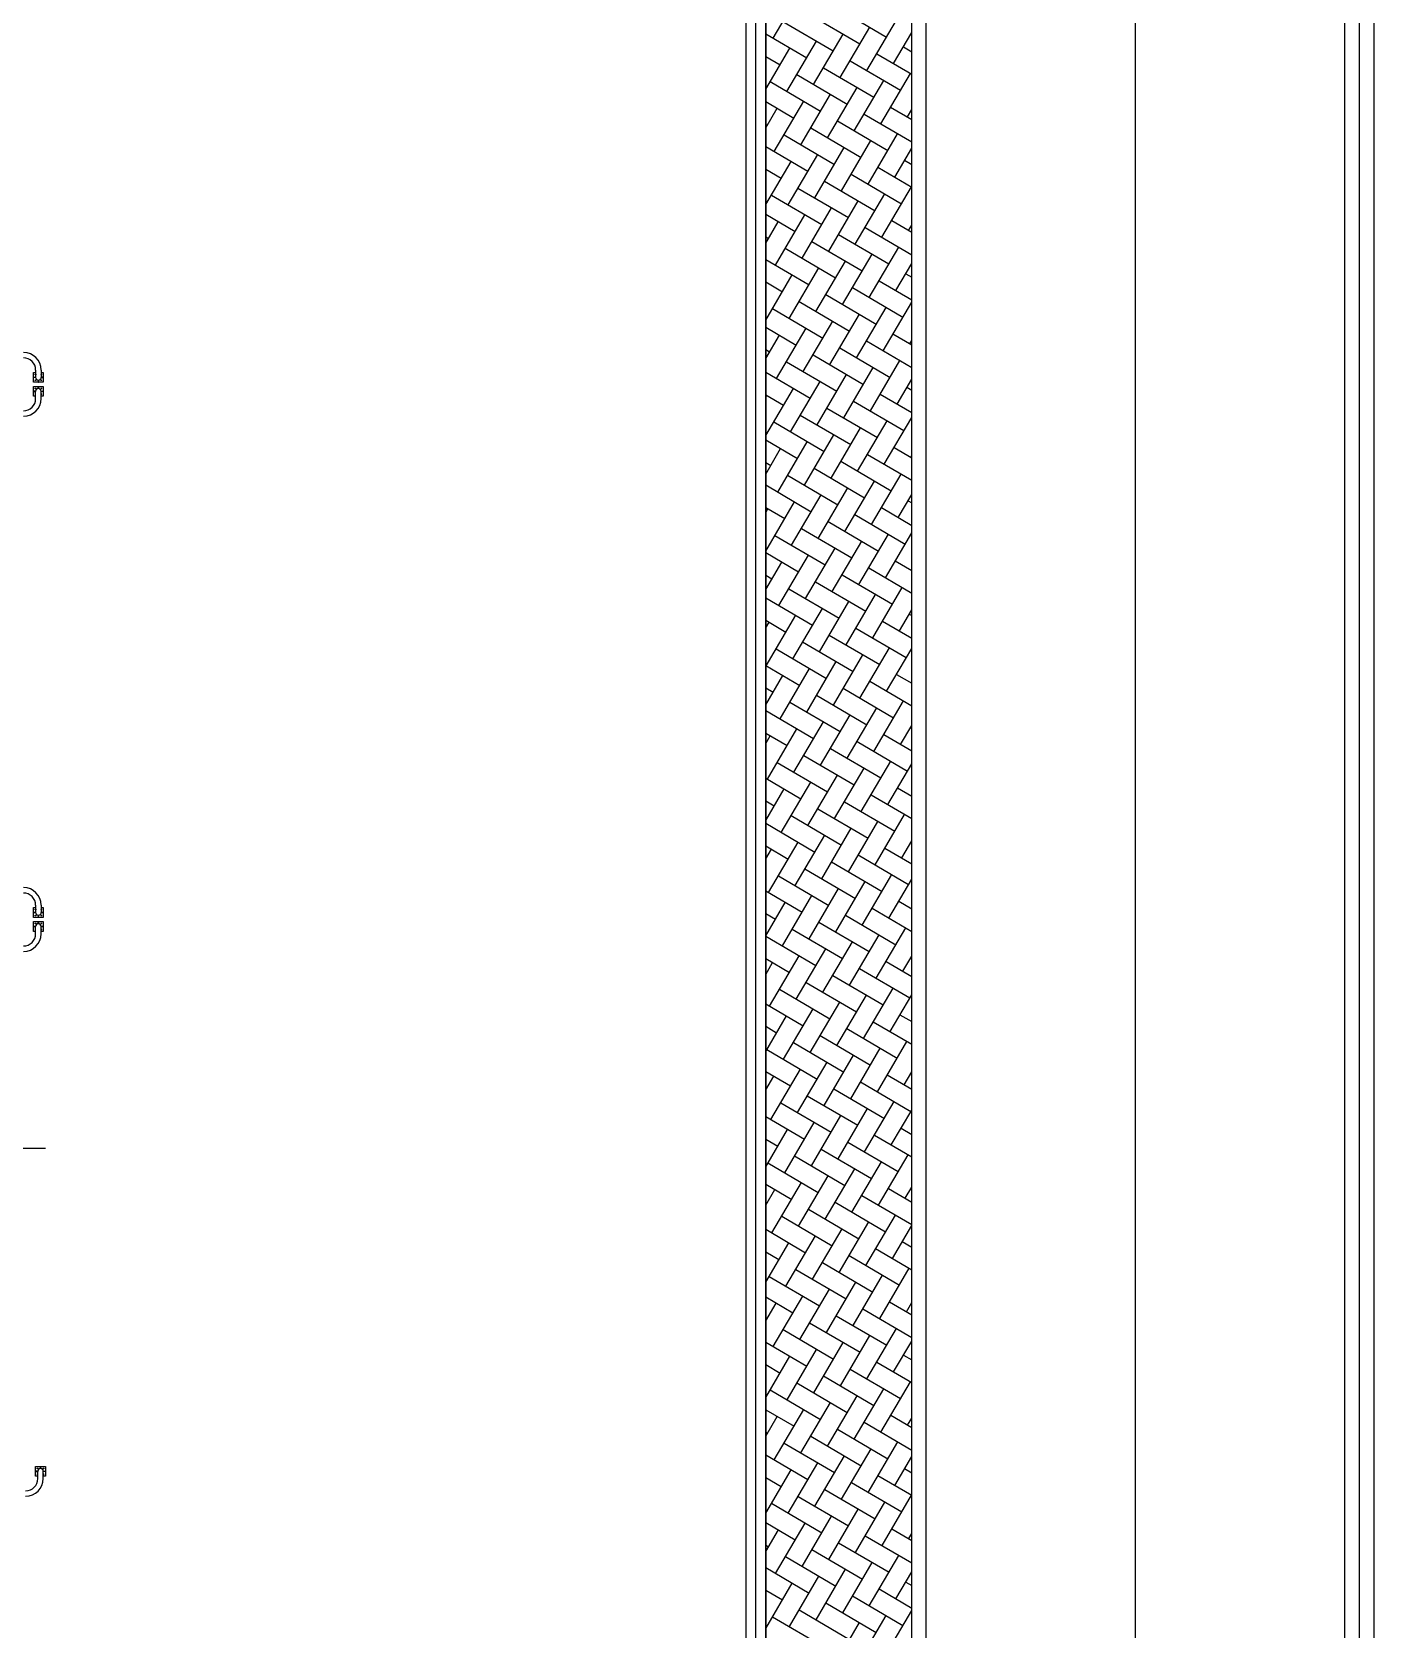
# Model space of a CAD drawing. Header units: millimetres. Extents: x 0 to 356400, y 0 to 68257.
# Drawn here: x 22385 to 23488, y 4774 to 6088 of the extents above; entities that cross this region are included whole.
import ezdxf

# ---------------------------------------------------------------- set-up
doc = ezdxf.new("R2010")
doc.units = ezdxf.units.MM
doc.header["$LTSCALE"] = 75
doc.layers.add('8', color=8, linetype='Continuous')

# ---------------------------------------------------------------- blocks, each defined once
blk = doc.blocks.new('G$C7369CDF7')
at = {"layer": '8'}
for p, q in [((116630, 85650), (1230, 85650)), ((96957, 85650), (14330, 85650)), ((97325, 85350), (14330, 85350)), ((94630, 85050), (14630, 85050)), ((94630, 80750), (14630, 80750)), ((94630, 76450), (9330, 76450)), ((94630, 76150), (9330, 76150)), ((94630, 76150), (9330, 76150)), ((32637, 75776), (32000, 76150)), ((32292, 75979), (32393, 76150)), ((32435, 75431), (32856, 76150)), ((32578, 74884), (33185, 75919)), ((33875, 75515), (32840, 76122)), ((33530, 75717), (33784, 76150)), ((33732, 76062), (33582, 76150)), ((33673, 75170), (34247, 76150)), ((35112, 75253), (34077, 75860)), ((34970, 75800), (34373, 76150)), ((34624, 76003), (34711, 76150)), ((34767, 75455), (35174, 76150)), ((34910, 74908), (35517, 75943)), ((36207, 75539), (35172, 76146)), ((35862, 75741), (36102, 76150)), ((36064, 76086), (35955, 76150)), ((36005, 75194), (36565, 76150)), ((37445, 75277), (36409, 75884)), ((37302, 75824), (36746, 76150)), ((36957, 76027), (37029, 76150)), ((37100, 75479), (37493, 76150)), ((37242, 74932), (37849, 75967)), ((38539, 75563), (37537, 76150)), ((38194, 75765), (38420, 76150)), ((38397, 76110), (38328, 76150)), ((38337, 75218), (38884, 76150)), ((39777, 75301), (38742, 75908)), ((39634, 75848), (39120, 76150)), ((39289, 76051), (39347, 76150)), ((39432, 75503), (39811, 76150)), ((39575, 74956), (40181, 75991)), ((40872, 75587), (39911, 76150)), ((40527, 75789), (40738, 76150)), ((40669, 75242), (41202, 76150)), ((40729, 76134), (40702, 76150)), ((42109, 75325), (41074, 75932)), ((41966, 75872), (41493, 76150)), ((41621, 76075), (41665, 76150)), ((41764, 75527), (42129, 76150)), ((41907, 74980), (42514, 76015)), ((43204, 75611), (42284, 76150)), ((42859, 75813), (43056, 76150)), ((43002, 75266), (43520, 76150)), ((44441, 75349), (43406, 75956)), ((44299, 75896), (43866, 76150)), ((43954, 76099), (43984, 76150)), ((44096, 75551), (44447, 76150)), ((44239, 75004), (44846, 76039)), ((45536, 75635), (44657, 76150)), ((45191, 75837), (45375, 76150)), ((45334, 75290), (45838, 76150)), ((46774, 75373), (45738, 75980)), ((46631, 75920), (46239, 76150)), ((46286, 76123), (46302, 76150)), ((46429, 75575), (46765, 76150)), ((46571, 75028), (47178, 76063)), ((47868, 75659), (47030, 76150)), ((47523, 75861), (47693, 76150)), ((47666, 75314), (48156, 76150)), ((49106, 75397), (48071, 76004)), ((48963, 75944), (48612, 76150)), ((48618, 76147), (48620, 76150)), ((48761, 75599), (49084, 76150)), ((48904, 75052), (49510, 76087)), ((50201, 75683), (49403, 76150)), ((49856, 75885), (50011, 76150)), ((49998, 75338), (50475, 76150)), ((51438, 75421), (50403, 76028)), ((51295, 75968), (50985, 76150)), ((51093, 75623), (51402, 76150)), ((51236, 75076), (51843, 76111)), ((52533, 75707), (51776, 76150)), ((52188, 75909), (52329, 76150)), ((52331, 75361), (52793, 76150)), ((52474, 74814), (53080, 75849)), ((53770, 75445), (52735, 76052)), ((53628, 75992), (53358, 76150)), ((53425, 75647), (53720, 76150)), ((53568, 75100), (54175, 76135)), ((54865, 75731), (54150, 76150)), ((54520, 75933), (54647, 76150)), ((54663, 75385), (55111, 76150)), ((54806, 74838), (55413, 75873)), ((56103, 75469), (55067, 76076)), ((55960, 76016), (55732, 76150)), ((55758, 75671), (56038, 76150)), ((55900, 75124), (56502, 76150)), ((57197, 75755), (56523, 76150)), ((56852, 75957), (56966, 76150)), ((56995, 75409), (57429, 76150)), ((57138, 74862), (57745, 75897)), ((58435, 75493), (57400, 76100)), ((58090, 75695), (58357, 76150)), ((58292, 76040), (58105, 76150)), ((58233, 75148), (58820, 76150)), ((59673, 75231), (58637, 75838)), ((59530, 75778), (58896, 76150)), ((59185, 75981), (59284, 76150)), ((59327, 75433), (59747, 76150)), ((59470, 74886), (60077, 75921)), ((60767, 75517), (59732, 76124)), ((60422, 75719), (60675, 76150)), ((60624, 76064), (60478, 76150)), ((60565, 75172), (61138, 76150)), ((62005, 75255), (60970, 75862)), ((61862, 75802), (61269, 76150)), ((61517, 76005), (61602, 76150)), ((61660, 75457), (62066, 76150)), ((61803, 74910), (62409, 75945)), ((63100, 75541), (62064, 76148)), ((62754, 75743), (62993, 76150)), ((62957, 76088), (62851, 76150)), ((62897, 75196), (63457, 76150)), ((64337, 75279), (63302, 75886)), ((64194, 75826), (63642, 76150)), ((63849, 76029), (63920, 76150)), ((63992, 75481), (64384, 76150)), ((64135, 74934), (64742, 75969)), ((65432, 75565), (64433, 76150)), ((31483, 74598), (32090, 75634)), ((32780, 75229), (31745, 75836)), ((34018, 74967), (32982, 75574)), ((33815, 74622), (34422, 75658)), ((36350, 74991), (35315, 75598)), ((36148, 74646), (36754, 75682)), ((38682, 75015), (37647, 75622)), ((38480, 74670), (39087, 75706)), ((41014, 75039), (39979, 75646)), ((40812, 74694), (41419, 75730)), ((43347, 75063), (42311, 75670)), ((43144, 74718), (43751, 75754)), ((45679, 75087), (44644, 75694)), ((45477, 74742), (46084, 75777)), ((46714, 74481), (47321, 75516)), ((48011, 75111), (46976, 75718)), ((47809, 74766), (48416, 75801)), ((49047, 74504), (49653, 75540)), ((50344, 75135), (49308, 75742)), ((50141, 74790), (50748, 75825)), ((51379, 74528), (51986, 75564)), ((52676, 75159), (51640, 75766)), ((53711, 74552), (54318, 75588)), ((55008, 75183), (53973, 75790)), ((56246, 74921), (55210, 75528)), ((56043, 74576), (56650, 75612)), ((57340, 75207), (56305, 75814)), ((58578, 74945), (57543, 75552)), ((58376, 74600), (58982, 75636)), ((60910, 74969), (59875, 75576)), ((60708, 74624), (61315, 75660)), ((63242, 74993), (62207, 75600)), ((63040, 74648), (63647, 75684)), ((65575, 75017), (64539, 75624)), ((32923, 74682), (31888, 75289)), ((32721, 74337), (33328, 75372)), ((35255, 74706), (34220, 75313)), ((35053, 74361), (35660, 75396)), ((37588, 74730), (36552, 75337)), ((37385, 74385), (37992, 75420)), ((39920, 74754), (38884, 75360)), ((39718, 74409), (40324, 75444)), ((40955, 74147), (41562, 75182)), ((42252, 74778), (41217, 75384)), ((42050, 74433), (42657, 75468)), ((43287, 74171), (43894, 75206)), ((44584, 74802), (43549, 75408)), ((44382, 74457), (44989, 75492)), ((45620, 74195), (46226, 75230)), ((46917, 74826), (45881, 75432)), ((47952, 74219), (48559, 75254)), ((49249, 74850), (48214, 75456)), ((50486, 74588), (49451, 75195)), ((50284, 74243), (50891, 75278)), ((51581, 74874), (50546, 75480)), ((52819, 74612), (51783, 75219)), ((52616, 74267), (53223, 75302)), ((53913, 74898), (52878, 75504)), ((55151, 74636), (54116, 75243)), ((54949, 74291), (55555, 75326)), ((57483, 74660), (56448, 75267)), ((57281, 74315), (57888, 75350)), ((59815, 74684), (58780, 75291)), ((59613, 74339), (60220, 75374)), ((62148, 74708), (61112, 75315)), ((61945, 74363), (62552, 75398)), ((64480, 74732), (63445, 75338)), ((64278, 74387), (64884, 75422)), ((31626, 74051), (32233, 75086)), ((34161, 74420), (33125, 75027)), ((33958, 74075), (34565, 75110)), ((36493, 74444), (35458, 75051)), ((36291, 74099), (36897, 75134)), ((37528, 73837), (38135, 74873)), ((38825, 74468), (37790, 75075)), ((38623, 74123), (39230, 75158)), ((39860, 73861), (40467, 74897)), ((41157, 74492), (40122, 75099)), ((42193, 73885), (42799, 74920)), ((43490, 74516), (42454, 75123)), ((44727, 74254), (43692, 74861)), ((44525, 73909), (45132, 74944)), ((45822, 74540), (44787, 75147)), ((47059, 74278), (46024, 74885)), ((46857, 73933), (47464, 74968)), ((48154, 74564), (47119, 75171)), ((49392, 74302), (48356, 74909)), ((49189, 73957), (49796, 74992)), ((51724, 74326), (50689, 74933)), ((51522, 73981), (52128, 75016)), ((54056, 74350), (53021, 74957)), ((53854, 74005), (54461, 75040)), ((56388, 74374), (55353, 74981)), ((56186, 74029), (56793, 75064)), ((58721, 74398), (57685, 75005)), ((58518, 74053), (59125, 75088)), ((61053, 74422), (60018, 75029)), ((60851, 74077), (61457, 75112)), ((63385, 74446), (62350, 75053)), ((63183, 74101), (63790, 75136)), ((64420, 73839), (65027, 74875)), ((65717, 74470), (64682, 75077)), ((31769, 73504), (32376, 74539)), ((33066, 74134), (32031, 74741)), ((32864, 73789), (33470, 74825)), ((34101, 73528), (34708, 74563)), ((35398, 74158), (34363, 74765)), ((35196, 73813), (35803, 74849)), ((36433, 73552), (37040, 74587)), ((37730, 74182), (36695, 74789)), ((38968, 73921), (37933, 74527)), ((38766, 73576), (39372, 74611)), ((40063, 74206), (39027, 74813)), ((41300, 73945), (40265, 74551)), ((41098, 73600), (41705, 74635)), ((42395, 74230), (41360, 74837)), ((43632, 73969), (42597, 74575)), ((43430, 73624), (44037, 74659)), ((45965, 73993), (44929, 74599)), ((45762, 73647), (46369, 74683)), ((48297, 74017), (47262, 74623)), ((48095, 73671), (48701, 74707)), ((50629, 74041), (49594, 74647)), ((50427, 73695), (51034, 74731)), ((52961, 74064), (51926, 74671)), ((52759, 73719), (53366, 74755)), ((55294, 74088), (54258, 74695)), ((55091, 73743), (55698, 74779)), ((57626, 74112), (56591, 74719)), ((57424, 73767), (58030, 74803)), ((58661, 73506), (59268, 74541)), ((59958, 74136), (58923, 74743)), ((59756, 73791), (60363, 74827)), ((60993, 73530), (61600, 74565)), ((62290, 74160), (61255, 74767)), ((62088, 73815), (62695, 74851)), ((63326, 73554), (63933, 74589)), ((64623, 74184), (63587, 74791)), ((33006, 73242), (33613, 74277)), ((34303, 73873), (33268, 74480)), ((35541, 73611), (34506, 74218)), ((35339, 73266), (35945, 74301)), ((36636, 73897), (35600, 74503)), ((37873, 73635), (36838, 74242)), ((37671, 73290), (38278, 74325)), ((40205, 73659), (39170, 74266)), ((40003, 73314), (40610, 74349)), ((42538, 73683), (41502, 74290)), ((42335, 73338), (42942, 74373)), ((44870, 73707), (43835, 74314)), ((44668, 73362), (45274, 74397)), ((47202, 73731), (46167, 74338)), ((47000, 73386), (47607, 74421)), ((49534, 73755), (48499, 74362)), ((49332, 73410), (49939, 74445)), ((51867, 73779), (50831, 74386)), ((51664, 73434), (52271, 74469)), ((52902, 73172), (53509, 74207)), ((54199, 73803), (53164, 74410)), ((53997, 73458), (54604, 74493)), ((55234, 73196), (55841, 74231)), ((56531, 73827), (55496, 74434)), ((56329, 73482), (56936, 74517)), ((57567, 73220), (58173, 74255)), ((58863, 73851), (57828, 74458)), ((60101, 73589), (59066, 74196)), ((59899, 73244), (60506, 74279)), ((61196, 73875), (60160, 74482)), ((62433, 73613), (61398, 74220)), ((62231, 73268), (62838, 74303)), ((63528, 73899), (62493, 74505)), ((64766, 73637), (63730, 74244)), ((64563, 73292), (65170, 74327)), ((32114, 73301), (31079, 73908)), ((32025, 73150), (32518, 73992)), ((33209, 73587), (32173, 74194)), ((34446, 73325), (33411, 73932)), ((34343, 73150), (34851, 74016)), ((36778, 73349), (35743, 73956)), ((36662, 73150), (37183, 74040)), ((39111, 73373), (38075, 73980)), ((38980, 73150), (39515, 74063)), ((41443, 73397), (40408, 74004)), ((41298, 73150), (41848, 74087)), ((43775, 73421), (42740, 74028)), ((43616, 73150), (44180, 74111)), ((46107, 73445), (45072, 74052)), ((45934, 73150), (46512, 74135)), ((47325, 73150), (47750, 73874)), ((48440, 73469), (47404, 74076)), ((48253, 73150), (48844, 74159)), ((49644, 73150), (50082, 73898)), ((50772, 73493), (49737, 74100)), ((50571, 73150), (51177, 74183)), ((51962, 73150), (52414, 73922)), ((53104, 73517), (52069, 74124)), ((54280, 73150), (54746, 73946)), ((55437, 73541), (54401, 74148)), ((56674, 73279), (55639, 73886)), ((56598, 73150), (57079, 73970)), ((57769, 73565), (56733, 74172)), ((59006, 73303), (57971, 73910)), ((58916, 73150), (59411, 73994)), ((61339, 73327), (60303, 73934)), ((61235, 73150), (61743, 74018)), ((63671, 73351), (62636, 73958)), ((63553, 73150), (64075, 74042)), ((33163, 73150), (32316, 73646)), ((33416, 73150), (33756, 73730)), ((35536, 73150), (34648, 73670)), ((35734, 73150), (36088, 73754)), ((37910, 73150), (36981, 73694)), ((38053, 73150), (38421, 73778)), ((40283, 73150), (39313, 73718)), ((40371, 73150), (40753, 73802)), ((42656, 73150), (41645, 73742)), ((41762, 73150), (41990, 73540)), ((42689, 73150), (43085, 73826)), ((45013, 73160), (43977, 73766)), ((44080, 73150), (44323, 73564)), ((45007, 73150), (45417, 73850)), ((47345, 73184), (46310, 73790)), ((46398, 73150), (46655, 73588)), ((49677, 73208), (48642, 73814)), ((48716, 73150), (48987, 73612)), ((50566, 73150), (49880, 73553)), ((52010, 73231), (50974, 73838)), ((51035, 73150), (51319, 73636)), ((52940, 73150), (52212, 73577)), ((54342, 73255), (53307, 73862)), ((53353, 73150), (53652, 73660)), ((55313, 73150), (54544, 73601)), ((55671, 73150), (55984, 73684)), ((57686, 73150), (56876, 73625)), ((57989, 73150), (58316, 73708)), ((60059, 73150), (59209, 73648)), ((60307, 73150), (60648, 73732)), ((62432, 73150), (61541, 73672)), ((62626, 73150), (62981, 73756)), ((64805, 73150), (63873, 73696)), ((32489, 73150), (32661, 73444)), ((33954, 73150), (33554, 73385)), ((34807, 73150), (34994, 73468)), ((36328, 73150), (35886, 73409)), ((37125, 73150), (37326, 73492)), ((38701, 73150), (38218, 73433)), ((38516, 73150), (38563, 73230)), ((39443, 73150), (39658, 73516)), ((41074, 73150), (40551, 73457)), ((40834, 73150), (40896, 73254)), ((43447, 73150), (42883, 73481)), ((43153, 73150), (43228, 73278)), ((44238, 73150), (44120, 73219)), ((45820, 73150), (45215, 73505)), ((45471, 73150), (45560, 73302)), ((46611, 73150), (46453, 73243)), ((48193, 73150), (47547, 73529)), ((47789, 73150), (47892, 73326)), ((48984, 73150), (48785, 73267)), ((50107, 73150), (50225, 73350)), ((51358, 73150), (51117, 73291)), ((52425, 73150), (52557, 73374)), ((53731, 73150), (53449, 73315)), ((54744, 73150), (54889, 73398)), ((56104, 73150), (55782, 73339)), ((57062, 73150), (57221, 73422)), ((58477, 73150), (58114, 73363)), ((59380, 73150), (59554, 73446)), ((60850, 73150), (60446, 73387)), ((61698, 73150), (61886, 73470)), ((63223, 73150), (62778, 73411)), ((64016, 73150), (64218, 73494)), ((97230, 73150), (6530, 73150)), ((6530, 73150), (97074, 73150)), ((97030, 72950), (6530, 72950)), ((6830, 73150), (94630, 73150)), ((33880, 73150), (33899, 73183)), ((36198, 73150), (36231, 73207)), ((39492, 73150), (39456, 73171)), ((41865, 73150), (41788, 73195)), ((58453, 73150), (58459, 73161)), ((60771, 73150), (60791, 73185)), ((63089, 73150), (63123, 73209)), ((96830, 72750), (29430, 72750)), ((38936, 58262), (39086, 58262)), ((38936, 58150), (39086, 58150)), ((38986, 58262), (38986, 58306)), ((38986, 58306), (39186, 58306)), ((38986, 58106), (38986, 58150)), ((39084, 58302), (39084, 58262)), ((39088, 58302), (39084, 58302)), ((39084, 58110), (39084, 58150)), ((39088, 58110), (39084, 58110)), ((39088, 58262), (39088, 58302)), ((39088, 58150), (39088, 58110)), ((39182, 58208), (39142, 58208)), ((39142, 58204), (39182, 58204)), ((39182, 58204), (39182, 58208)), ((39186, 58306), (39186, 58106)), ((39274, 58106), (39274, 58306)), ((39274, 58306), (39474, 58306)), ((39278, 58204), (39278, 58208)), ((39278, 58208), (39318, 58208)), ((39318, 58204), (39278, 58204)), ((39372, 58302), (39376, 58302)), ((39372, 58262), (39372, 58302)), ((39372, 58150), (39372, 58110)), ((39372, 58110), (39376, 58110)), ((39524, 58262), (39374, 58262)), ((39524, 58150), (39374, 58150)), ((39376, 58302), (39376, 58262)), ((39376, 58110), (39376, 58150)), ((39474, 58306), (39474, 58262)), ((39474, 58150), (39474, 58106)), ((49936, 58262), (50086, 58262)), ((49936, 58150), (50086, 58150)), ((49986, 58262), (49986, 58306)), ((49986, 58306), (50186, 58306)), ((49986, 58106), (49986, 58150)), ((50084, 58302), (50084, 58262)), ((50088, 58302), (50084, 58302)), ((50084, 58110), (50084, 58150)), ((50088, 58110), (50084, 58110)), ((50088, 58262), (50088, 58302)), ((50088, 58150), (50088, 58110)), ((50182, 58208), (50142, 58208)), ((50142, 58204), (50182, 58204)), ((50182, 58204), (50182, 58208)), ((50186, 58306), (50186, 58106)), ((50274, 58106), (50274, 58306)), ((50274, 58306), (50474, 58306)), ((50278, 58204), (50278, 58208)), ((50278, 58208), (50318, 58208)), ((50318, 58204), (50278, 58204)), ((50372, 58302), (50376, 58302)), ((50372, 58262), (50372, 58302)), ((50372, 58150), (50372, 58110)), ((50372, 58110), (50376, 58110)), ((50524, 58262), (50374, 58262)), ((50524, 58150), (50374, 58150)), ((50376, 58302), (50376, 58262)), ((50376, 58110), (50376, 58150)), ((50474, 58306), (50474, 58262)), ((50474, 58150), (50474, 58106)), ((54930, 50473), (54930, 58350)), ((61474, 58150), (61474, 58350)), ((61474, 58350), (61674, 58350)), ((61674, 58150), (61474, 58150)), ((61478, 58248), (61478, 58252)), ((61478, 58252), (61518, 58252)), ((61518, 58248), (61478, 58248)), ((61572, 58346), (61576, 58346)), ((61572, 58306), (61572, 58346)), ((61572, 58194), (61572, 58154)), ((61572, 58154), (61576, 58154)), ((61724, 58306), (61574, 58306)), ((61724, 58194), (61574, 58194)), ((61576, 58346), (61576, 58306)), ((61576, 58154), (61576, 58194)), ((61674, 58350), (61674, 58306)), ((61674, 58194), (61674, 58150)), ((39186, 58106), (38986, 58106)), ((39474, 58106), (39274, 58106)), ((50186, 58106), (49986, 58106)), ((50474, 58106), (50274, 58106))]:
    blk.add_line(p, q, dxfattribs=at)
for centre in [(39026, 58266), (39026, 58146), (39146, 58266), (39146, 58146), (39314, 58266), (39314, 58146), (50026, 58266), (50026, 58146), (50146, 58266), (50146, 58146), (50314, 58266), (50314, 58146), (61514, 58310), (61514, 58190)]:
    blk.add_circle(centre, 8, dxfattribs=at)
for centre, radius, start, end in [((38936, 57900), 362, 90, 180), ((38936, 57900), 250, 90, 180), ((39086, 58206), 56, 270, 90), ((39374, 58206), 56, 90, 270), ((39434, 58266), 8, 330, 210), ((39434, 58146), 8, 150, 30), ((39524, 57900), 362, 0, 90), ((39524, 57900), 250, 0, 90), ((49936, 57900), 362, 90, 180), ((49936, 57900), 250, 90, 180), ((50086, 58206), 56, 270, 90), ((50374, 58206), 56, 90, 270), ((50434, 58266), 8, 330, 210), ((50434, 58146), 8, 150, 30), ((50524, 57900), 362, 0, 90), ((50524, 57900), 250, 0, 90), ((61574, 58250), 56, 90, 270), ((61634, 58310), 8, 330, 210), ((61634, 58190), 8, 150, 30), ((61724, 57944), 362, 0, 90), ((61724, 57944), 250, 0, 90)]:
    blk.add_arc(centre, radius, start, end, dxfattribs=at)

msp = doc.modelspace()

# ---------------------------------------------------------------- block references
at = {"xscale": 0.04000000000000001, "yscale": 0.04000000000000001, "zscale": 0.04000000000000001, "rotation": 270}
msp.add_blockref('G$C7369CDF7', (20062.2, 7367.1), dxfattribs=at)

doc.saveas('drawing.dxf')
